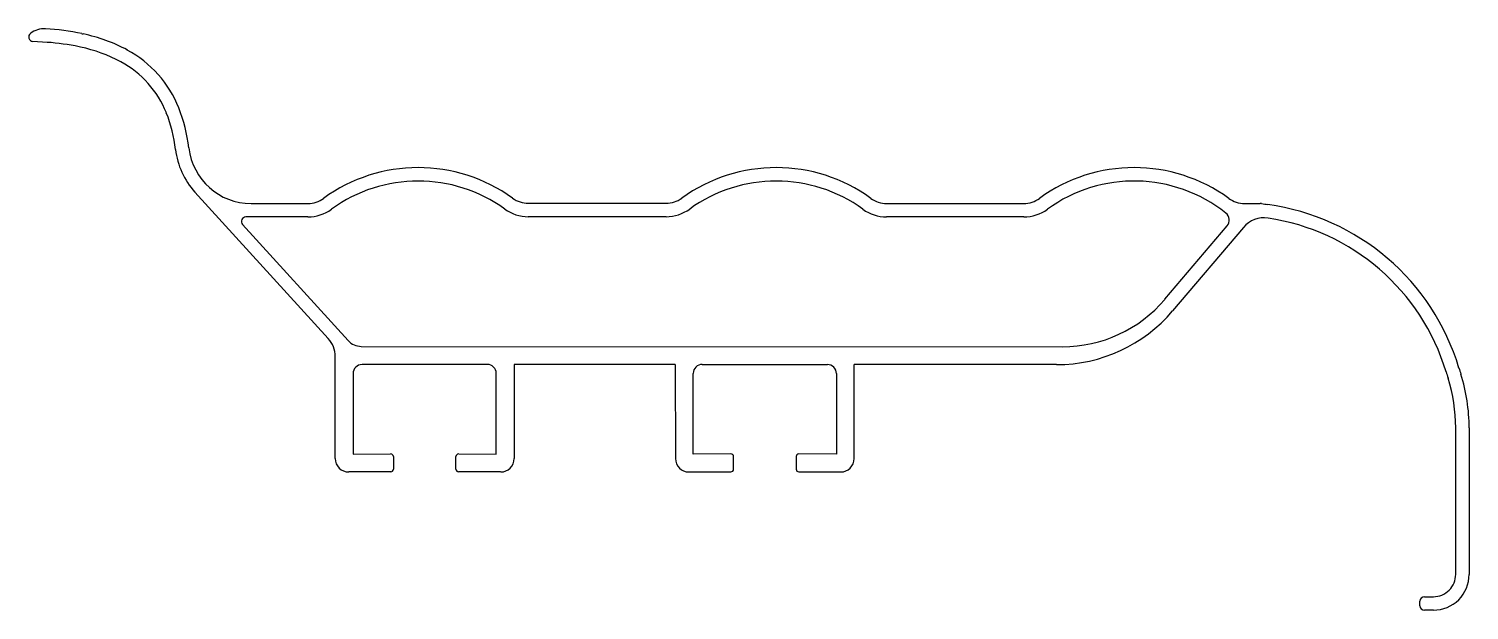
# Model space of a CAD drawing. Extents: x 581 to 742, y 446 to 511.
import ezdxf

# ---------------------------------------------------------------- set-up
doc = ezdxf.new("R2010")
doc.units = 0
doc.layers.get('0').update_dxf_attribs({"linetype": 'CONTINUOUS'})

msp = doc.modelspace()

# ---------------------------------------------------------------- linework, layer by layer
for p, q in [((586.75, 510.41), (586.9, 510.38)), ((582.87, 509.44), (581.29, 509.55)), ((586.6, 508.91), (586.45, 508.94)), ((614.29, 476.36), (599.38, 492.72)), ((605.67, 491.44), (612.01, 491.44)), ((636.64, 491.47), (652.04, 491.47)), ((676.68, 491.44), (692.01, 491.44)), ((716.68, 491.44), (718.42, 491.44)), ((612.01, 489.94), (605.08, 489.94)), ((652.04, 489.97), (636.64, 489.97)), ((692.01, 489.94), (676.68, 489.94)), ((604.71, 489.11), (616.5, 476.13)), ((707.77, 480.74), (714.74, 488.94)), ((716.56, 488.77), (708.64, 479.44)), ((617.98, 475.48), (696.32, 475.44)), ((615.07, 462.95), (615.07, 474.34)), ((632.06, 473.46), (618.06, 473.45)), ((653.07, 473.45), (635.06, 473.45)), ((635.06, 473.45), (635.06, 462.95)), ((653.07, 473.45), (653.08, 462.95)), ((656.07, 473.46), (670.07, 473.45)), ((673.06, 462.95), (673.07, 473.45)), ((695.67, 473.44), (673.07, 473.45)), ((617.06, 472.45), (617.06, 463.45)), ((633.06, 463.45), (633.06, 472.46)), ((655.08, 463.45), (655.07, 472.46)), ((671.07, 472.45), (671.07, 463.45)), ((740.28, 450.01), (740.28, 466.37)), ((741.78, 466.37), (741.78, 450.01)), ((617.06, 463.45), (621.26, 463.46)), ((621.56, 463.16), (621.57, 461.76)), ((628.55, 461.76), (628.56, 463.16)), ((628.86, 463.46), (633.06, 463.45)), ((659.28, 463.46), (655.08, 463.45)), ((659.58, 461.76), (659.58, 463.16)), ((666.57, 463.16), (666.57, 461.76)), ((671.07, 463.45), (666.87, 463.46)), ((621.27, 461.46), (616.57, 461.45)), ((633.55, 461.45), (628.85, 461.46)), ((654.58, 461.45), (659.28, 461.46)), ((666.87, 461.46), (671.56, 461.45)), ((736.78, 447.51), (737.78, 447.51)), ((736.28, 446.51), (736.28, 447.01)), ((737.78, 446.01), (736.78, 446.01))]:
    msp.add_line(p, q)
for centre, radius, start, end in [((581.32, 510.05), 0.501, 127.3254, 266.0192), ((582.54, 508.46), 2.5, 86.6101, 127.3254), ((581.03, 483.03), 27.98, 78.194, 86.6101), ((583.15, 492.41), 18.36, 61.7721, 78.194), ((581.03, 483.03), 26.48, 78.194, 86.0192), ((583.15, 492.41), 16.86, 61.7721, 78.194), ((585.86, 497.46), 11.12, 21.6566, 61.7721), ((585.86, 497.46), 12.62, 21.6566, 61.7721), ((581.33, 495.67), 15.99, 6.5038, 21.6566), ((581.33, 495.67), 17.49, 6.5129, 21.6566), ((605.67, 498.44), 8.5, 186.5038, 222.2958), ((605.67, 498.44), 7, 186.5129, 270), ((624.34, 477.45), 18, 54.151, 125.97), ((664.34, 477.45), 18, 54.031, 125.849), ((704.34, 477.45), 18, 54.031, 125.969), ((624.34, 477.45), 16.5, 54.151, 125.97), ((664.34, 477.45), 16.5, 54.031, 125.849), ((704.34, 477.45), 16.5, 51.5802, 125.969), ((612.01, 494.44), 3, 269.9981, 305.97), ((636.64, 494.47), 3, 234.151, 270), ((652.04, 494.47), 3, 270, 305.849), ((676.68, 494.44), 3, 234.031, 270), ((692.01, 494.44), 3, 270, 305.969), ((716.68, 494.44), 3, 234.031, 270), ((718.42, 490.44), 1, 80.6932, 90), ((722.79, 517.09), 26, 260.6932, 262.2217), ((715.75, 465.57), 25.99, 16.7581, 82.2217), ((605.08, 489.44), 0.5, 89.9983, 222.2534), ((612.01, 494.44), 4.5, 269.9983, 305.97), ((636.64, 494.47), 4.5, 234.151, 270), ((652.04, 494.47), 4.5, 270, 305.849), ((676.68, 494.44), 4.5, 234.031, 270), ((692.01, 494.44), 4.5, 270, 305.969), ((713.97, 489.59), 1, 319.672, 51.5802), ((718.87, 486.81), 3.03, 81.6602, 139.672), ((715.75, 465.57), 24.49, 16.7581, 81.6602), ((696.33, 490.44), 15, 269.9744, 319.6717), ((695.68, 490.44), 17, 269.9744, 319.6717), ((612.07, 474.34), 3, 0, 42.329), ((617.98, 477.48), 2, 222.2534, 269.9741), ((618.06, 472.45), 1, 90.0276, 180.0255), ((632.06, 472.46), 1, 359.9745, 90.026), ((656.07, 472.46), 1, 89.974, 180.0255), ((670.07, 472.45), 1, 359.9745, 89.9724), ((791.61, 488.42), 54.73, 196.7581, 197.5387), ((721.87, 466.37), 18.41, 360, 17.5387), ((791.61, 488.42), 53.23, 196.7581, 197.5387), ((721.87, 466.37), 19.91, 0, 17.5387), ((616.57, 462.95), 1.5, 180, 270.0266), ((621.26, 463.16), 0.3, 0.0262, 90.0264), ((628.86, 463.16), 0.3, 89.9736, 179.9738), ((633.56, 462.95), 1.5, 269.9757, 359.9725), ((654.58, 462.95), 1.5, 180.0275, 270.0243), ((659.28, 463.16), 0.3, 0.0262, 90.0264), ((666.87, 463.16), 0.3, 89.9736, 179.9738), ((671.56, 462.95), 1.5, 269.9734, 0), ((621.27, 461.76), 0.3, 270.0266, 0.0262), ((628.85, 461.76), 0.3, 179.9738, 269.9734), ((659.28, 461.76), 0.3, 270.0266, 0.0262), ((666.87, 461.76), 0.3, 179.9738, 269.9734), ((737.78, 450.01), 2.5, 270, 0.0039), ((737.78, 450.01), 4, 270, 0.0039), ((736.78, 447.01), 0.5, 90, 180), ((736.78, 446.51), 0.5, 180, 270)]:
    msp.add_arc(centre, radius, start, end)

doc.saveas('drawing.dxf')
